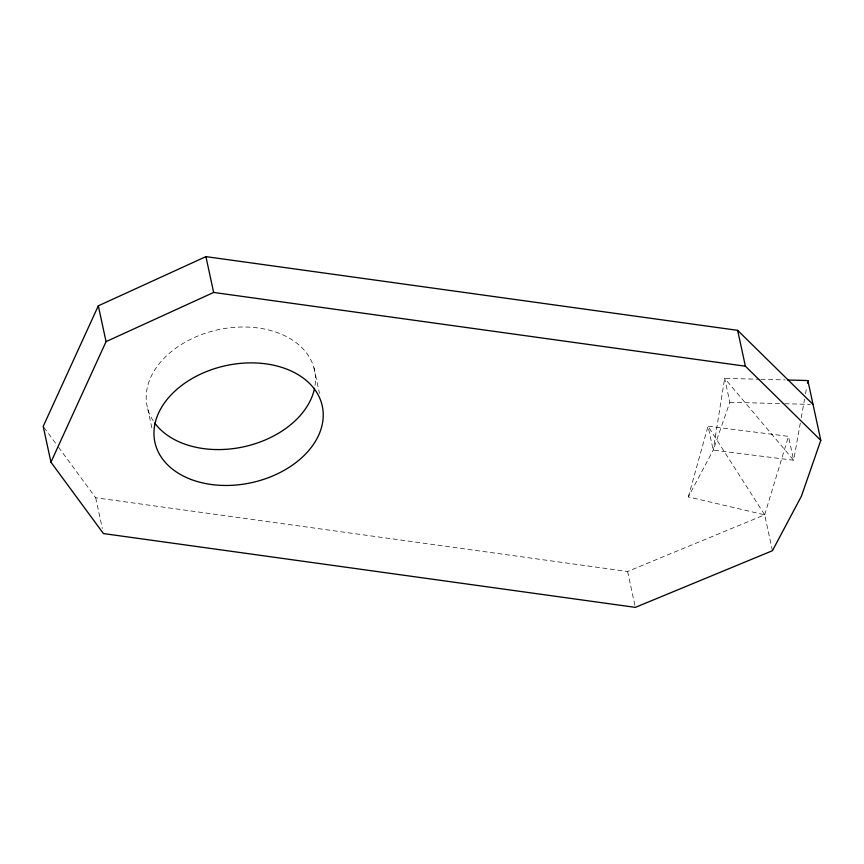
<?xml version="1.0" encoding="UTF-8"?>
<svg xmlns="http://www.w3.org/2000/svg" width="864" height="864" viewBox="0 0 864 864"><rect width="100%" height="100%" fill="white"/><g stroke="black" fill="none" stroke-linecap="round" stroke-linejoin="round"><path stroke-width="0.65" stroke-dasharray="4.32 3.24" d="M772.438 550.714L764.683 514.836L688.327 496.908L713.21 450.112L724.669 378.346L759.564 379.274M800.302 423.068L793.67 460.264L713.21 450.112L708.037 426.19L788.497 436.352L793.67 460.264L724.669 378.346L729.842 402.268L713.21 450.112M801.241 417.755L804.557 399.146M805.507 393.833L806.684 387.191M688.327 496.908L708.037 426.19L764.683 514.836L627.588 571.482L95.688 497.761L57.51 445.846M764.683 514.836L788.497 436.352M760.903 379.307L785.063 379.944M729.842 402.268L783.518 403.682M784.858 403.726L810.356 404.395M43.999 427.464L56.722 444.766M627.588 571.482L635.072 606.085M313.934 367.762L319.475 393.39M147.744 408.823L152.172 429.332M95.688 497.761L102.319 528.444M153.22 420.854A85.633 59.918 -12.2 0 1 219.002 329.551A85.633 59.918 -12.2 0 1 314.777 387.083"/><path stroke-width="1.3" d="M807.397 383.206L807.872 380.549L787.741 380.02M807.872 380.549L820.8 440.348L801.425 496.152L772.438 550.714L635.353 607.37L103.421 533.563L50.944 462.186L43.2 426.384L98.312 305.824L205.913 256.63L737.64 330.34L813.046 404.471M50.944 462.186L106.056 341.626L98.312 305.824M106.056 341.626L213.656 292.442L745.405 366.217L820.8 440.348M737.64 330.34L745.405 366.217M205.913 256.63L213.656 292.442M314.539 388.325A85.633 59.918 -12.2 0 1 243.648 446.818A85.633 59.918 -12.2 0 1 154.753 423.068M191.268 479.531A85.633 59.918 -12.2 0 0 323.039 419.288A85.633 59.918 -12.2 0 0 201.485 373.702A85.633 59.918 -12.2 0 0 191.268 479.531"/></g></svg>
